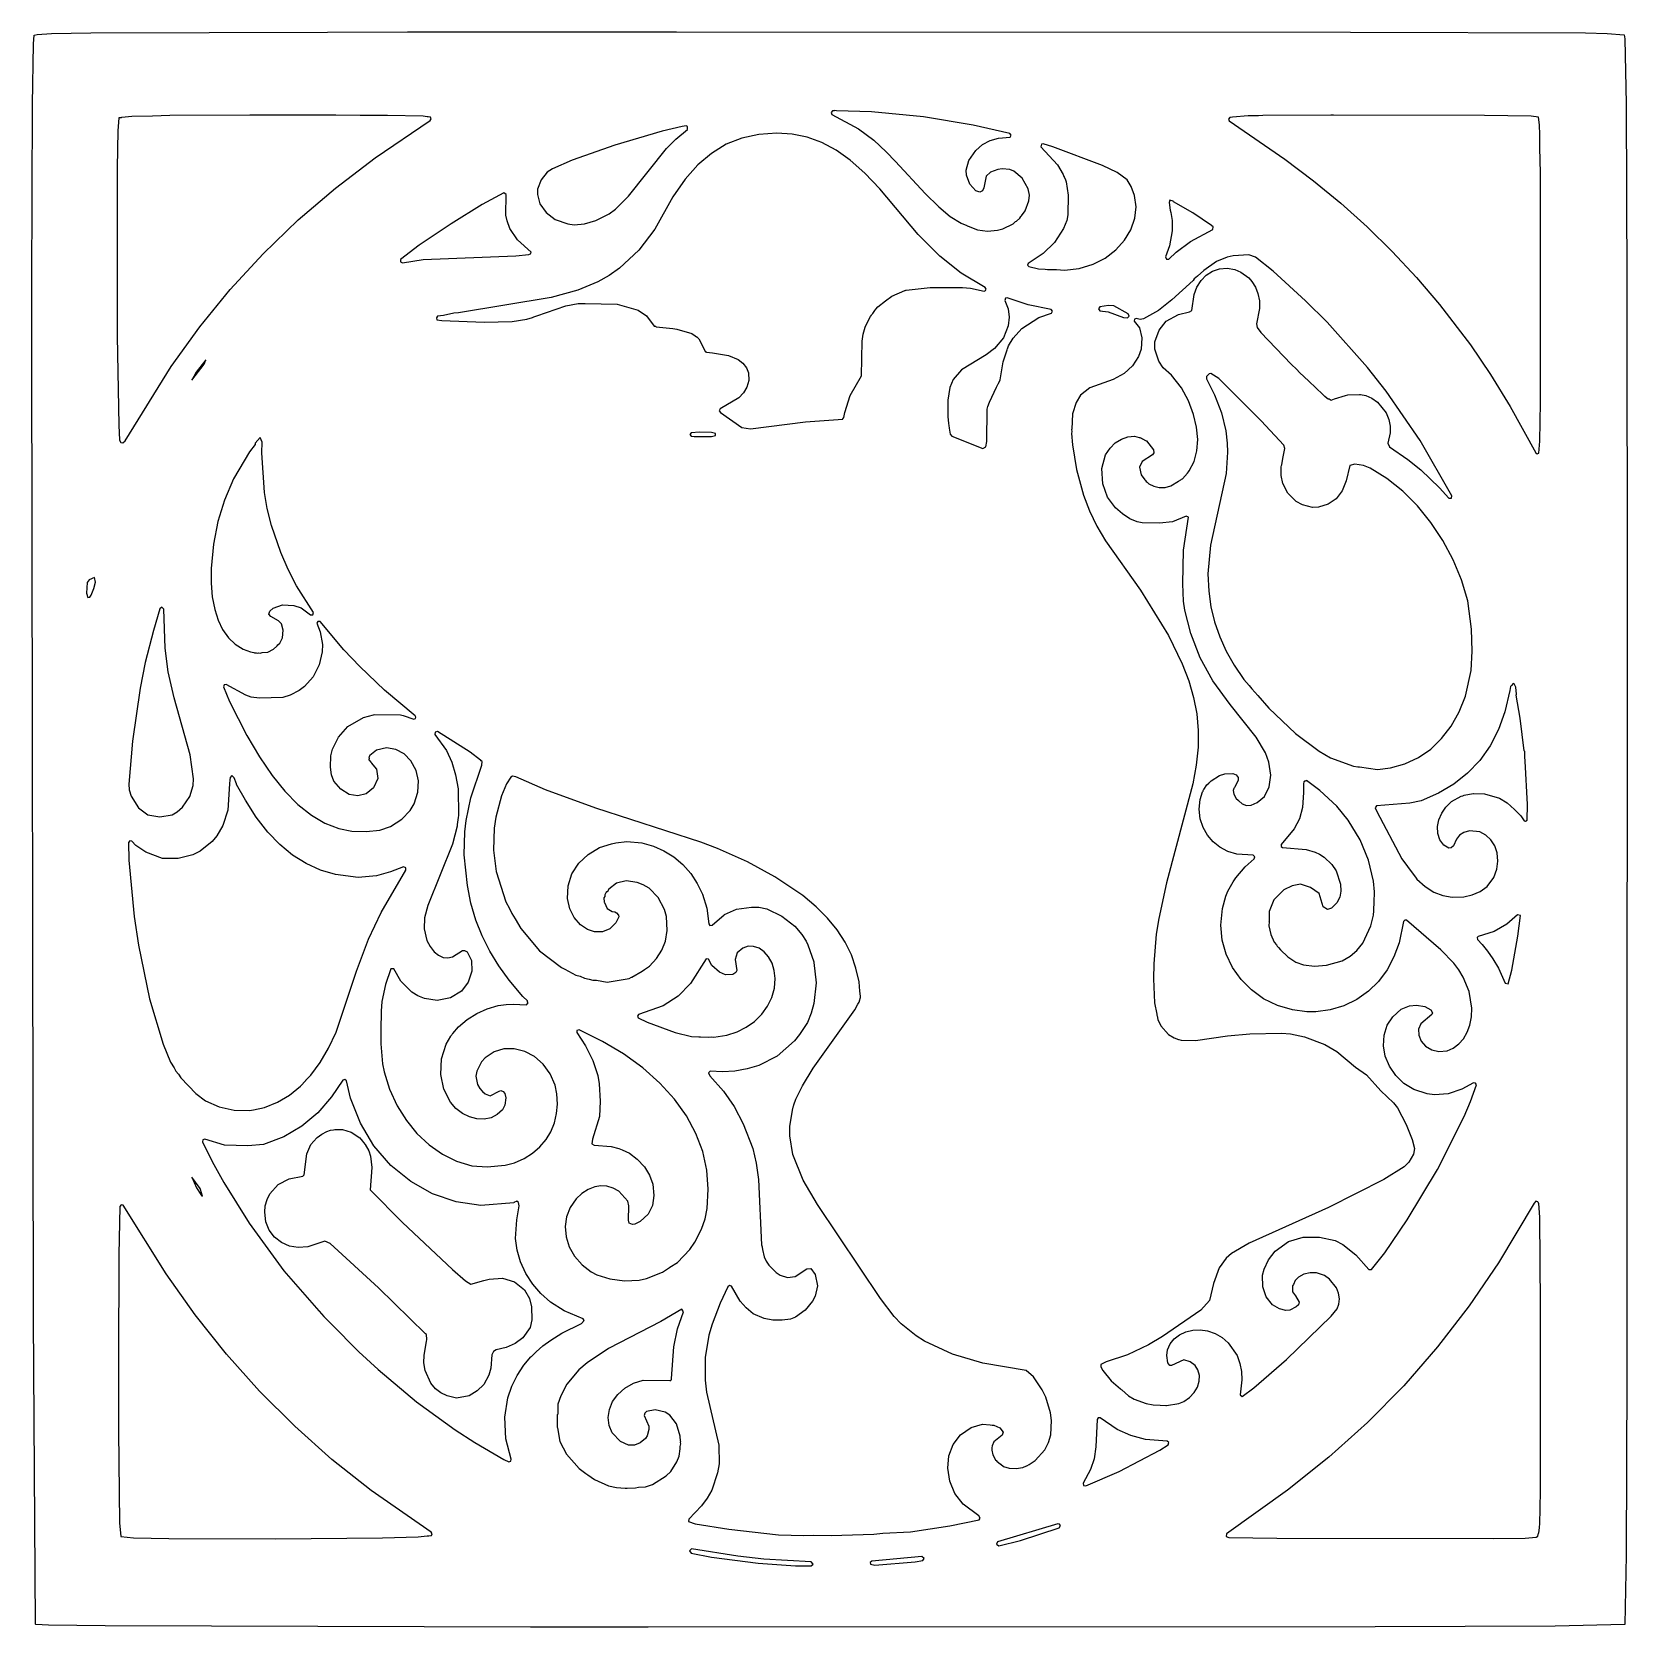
# Model space of a CAD drawing. Header units: millimetres. Extents: x 0 to 300, y 0 to 300.
import ezdxf

# ---------------------------------------------------------------- set-up
doc = ezdxf.new("R2010")
doc.units = ezdxf.units.MM
doc.layers.add('CUT', color=7, linetype='CONTINUOUS')

msp = doc.modelspace()

# ---------------------------------------------------------------- linework, layer by layer
at = {"layer": 'CUT'}
for points in [[(0.4634, 299.7461), (0.9963, 299.877), (3.7369, 300.0428), (11.1444, 300.2062), (55.6589, 300.3265), (70.771, 300.3584), (121.3786, 300.3502), (248.2546, 300.3284), (292.5438, 300.1757), (296.6272, 300.0426), (299.7852, 299.8284), (299.9427, 299.0473), (300.1757, 286.8011), (300.2978, 252.8685), (300.3523, 191.8121), (300.3347, 88.7697), (300.2978, 47.4918), (300.1757, 13.5579), (299.9266, 0.4657), (286.8011, 0.1833), (252.8991, 0.0611), (116.0654, 0.008), (112.2954, 0.0073), (105.9844, 0.0063), (105.1583, 0.0061), (93.9026, 0.0042), (13.8322, 0.2138), (3.1289, 0.34), (0.7356, 0.4965), (0.6822, 0.568), (0.3054, 58.1806), (0.0271, 241.2154), (0.0305, 252.7757), (0.1222, 286.6786), (0.3354, 298.1279)], [(175.0035, 264.3162), (176.0231, 263.9081), (176.1097, 263.8554), (176.3258, 263.7869), (178.0781, 263.0855), (179.9512, 262.8521), (181.8264, 263.0282), (182.8542, 263.2806), (184.7856, 264.2207), (185.2135, 264.6313), (185.3761, 264.7171), (186.0258, 265.3153), (186.2288, 265.6056), (186.3445, 265.7167), (186.9998, 266.6538), (187.7281, 268.5747), (187.8385, 269.5878), (187.6178, 270.79), (186.4701, 272.7885), (184.875, 274.1606), (184.1387, 274.4478), (182.7112, 274.5571), (181.8629, 274.4601), (180.5276, 273.9728), (179.6772, 273.1685), (179.2704, 270.9684), (178.9681, 270.4549), (178.5129, 270.1601), (177.7192, 270.4511), (176.6284, 271.6619), (175.9647, 273.394), (175.9363, 274.3545), (176.4301, 276.1751), (177.7464, 278.0429), (178.9827, 279.1529), (180.413, 279.9148), (181.9803, 280.376), (184.1855, 280.5501), (184.3935, 280.923), (184.1699, 281.2487), (177.2555, 282.809), (167.8926, 284.364), (158.1136, 285.3084), (151.5084, 285.4995), (151.1418, 285.5509), (151.0948, 285.5115), (150.7765, 285.5207), (150.4886, 285.1932), (150.6516, 284.8241), (155.6225, 282.1309), (158.5076, 279.9612), (160.8576, 277.7752), (162.6353, 275.9543), (168.1937, 269.9092), (170.7477, 267.4153), (172.9258, 265.629)], [(75.0324, 283.6834), (75.1931, 283.9725), (75.0739, 284.2811), (74.6522, 284.3423), (74.6401, 284.3574), (74.4418, 284.3728), (73.6748, 284.4842), (66.9467, 284.606), (61.8119, 284.6289), (57.2629, 284.6976), (50.6986, 284.6784), (46.3918, 284.6976), (41.0347, 284.6501), (25.9642, 284.606), (22.759, 284.4882), (18.8636, 284.4536), (17.5991, 284.2984), (16.8664, 284.2714), (16.8042, 284.2008), (16.4016, 284.1514), (16.1808, 281.7002), (16.0583, 274.7926), (16.0889, 243.0661), (16.3635, 226.3416), (16.5436, 223.4807), (16.7671, 223.0501), (17.1715, 222.98), (17.5907, 223.3928), (26.2664, 237.3668), (31.6184, 244.7996), (37.3677, 251.8651), (43.5461, 258.5646), (50.1396, 264.9432), (57.1559, 270.9223), (64.6356, 276.624)], [(123.1893, 282.6603), (122.4652, 282.5347), (118.7059, 281.6486), (109.7716, 279.026), (101.7167, 276.2187), (98.0328, 274.5887), (97.0532, 273.9372), (95.9126, 272.4802), (95.2368, 270.7466), (95.2036, 269.7648), (95.6686, 267.9845), (96.8303, 266.3522), (98.5404, 265.0443), (100.9002, 264.1984), (102.1111, 264.0458), (104.0323, 264.2494), (106.2075, 264.8646), (108.6902, 266.1061), (109.9281, 267.003), (112.3663, 269.4444), (119.5074, 278.3863), (121.2708, 280.1802), (123.4739, 282.0106), (123.4655, 282.5391)], [(270.8786, 241.4091), (274.6403, 235.8428), (278.3666, 229.8257), (283.1475, 221.1151), (283.4267, 220.9259), (283.749, 221.0251), (283.9339, 223.2708), (284.0256, 230.5997), (284.0415, 246.1077), (284.0562, 248.4706), (284.0496, 253.9719), (284.0562, 260.4408), (284.0382, 263.407), (284.0256, 273.8522), (283.9463, 278.555), (283.9341, 280.5629), (283.9058, 280.9561), (283.8735, 282.8714), (283.6701, 284.281), (282.2905, 284.4844), (273.5162, 284.6365), (245.0799, 284.6671), (245.0164, 284.6666), (244.5606, 284.6671), (231.7916, 284.6059), (230.9451, 284.5597), (229.0276, 284.5451), (226.0525, 284.2926), (225.5383, 284.2645), (225.3042, 283.93), (225.4641, 283.5913), (235.9225, 276.3683), (241.2913, 272.3417), (246.4314, 268.0895), (251.3987, 263.6433), (256.1388, 258.9945), (260.684, 254.1442), (265.0386, 249.0538)], [(100.5521, 248.7939), (102.8503, 249.2056), (102.8765, 249.2061), (102.9185, 249.2069), (103.2237, 249.2129), (104.1991, 249.2321), (110.2104, 249.0758), (114.1872, 247.9711), (115.7658, 246.8925), (117.1906, 244.9833), (117.4479, 244.9481), (117.5866, 244.8516), (120.7104, 244.5005), (121.4403, 244.4004), (124.2485, 243.557), (124.9188, 243.1504), (125.1284, 242.9672), (125.1479, 242.9501), (125.1852, 242.9175), (125.5857, 242.5676), (126.8598, 240.14), (126.9922, 240.1177), (127.0344, 240.0437), (128.189, 239.9163), (131.1981, 239.4097), (132.9785, 238.7035), (133.876, 237.9765), (134.5791, 237.1038), (134.9643, 236.1785), (134.9956, 234.7125), (134.6012, 233.4587), (134.0088, 232.3724), (133.1145, 231.4452), (129.6081, 229.4044), (129.4301, 229.0096), (129.679, 228.6774), (133.6955, 225.9008), (135.3407, 225.6498), (145.6901, 226.9298), (152.6689, 227.4604), (152.6845, 227.5083), (152.6845, 227.5083), (152.9196, 227.7492), (153.0728, 228.7073), (154.103, 231.8883), (156.2171, 235.5827), (156.3544, 242.1399), (156.513, 243.4234), (156.9154, 244.7642), (157.0355, 245.0779), (157.9355, 246.788), (158.1068, 247.0318), (158.1763, 247.1308), (158.3291, 247.3481), (158.7245, 247.9109), (158.9292, 248.1664), (159.3163, 248.566), (160.7079, 249.7385), (161.9393, 250.6258), (164.3717, 251.6709), (164.3942, 251.6755), (164.4653, 251.69), (164.5668, 251.7108), (164.6184, 251.7214), (169.1565, 252.2516), (175.2171, 252.2515), (176.7129, 252.1242), (179.2809, 251.5326), (179.5564, 251.639), (179.678, 251.9458), (179.4894, 252.257), (175.0016, 254.9335), (170.9827, 258.1262), (166.9109, 262.2294), (159.6363, 270.8173), (156.8559, 273.7488), (154.0933, 276.2032), (151.4306, 278.088), (148.7215, 279.5639), (146.0004, 280.5569), (143.1912, 281.127), (140.2584, 281.305), (136.8902, 281.0665), (133.6869, 280.3677), (130.7267, 279.1895), (127.9531, 277.4792), (125.3845, 275.2983), (122.995, 272.6021), (120.7212, 269.3246), (117.329, 263.247), (114.3053, 259.2459), (110.6786, 255.8674), (108.7084, 254.4731), (106.583, 253.2694), (102.8341, 251.7187), (97.8025, 250.3391), (80.3551, 247.4561), (79.4888, 247.3775), (77.5195, 246.9876), (76.4097, 246.8042), (76.1767, 246.5196), (76.284, 246.1678), (77.2044, 245.9902), (85.1898, 245.7163), (90.4286, 245.8387), (93.236, 246.2631), (94.2432, 246.6115), (94.5427, 246.6893), (95.0794, 246.9008)], [(202.1127, 257.7812), (204.1283, 259.3157), (205.7509, 261.1187), (206.9316, 263.0635), (207.7058, 265.268), (207.935, 267.418), (207.5834, 269.5663), (206.9921, 271.2675), (206.2193, 272.491), (204.3673, 273.9032), (201.5851, 275.2189), (192.2092, 278.7499), (190.3951, 279.3133), (190.0739, 279.2374), (190.0056, 278.695), (193.127, 275.3358), (194.1863, 273.5122), (194.3334, 273.1578), (194.3548, 273.1062), (194.3725, 273.0635), (194.5946, 272.5287), (194.7367, 272.1102), (195.103, 269.6074), (195.0433, 265.8887), (194.8479, 264.828), (194.2634, 263.3517), (192.5736, 260.7249), (190.4253, 258.6073), (187.5755, 256.7746), (187.484, 256.4594), (187.6986, 256.1679), (189.5672, 255.7615), (190.8188, 255.6995), (191.2331, 255.6412), (192.9337, 255.5947), (194.418, 255.5212), (197.1998, 255.7867), (199.8541, 256.6205)], [(89.4785, 264.7588), (89.2828, 265.8697), (89.2995, 269.7306), (88.8864, 270.0393), (84.7758, 267.87), (78.9473, 264.2389), (72.9396, 260.1832), (69.4517, 257.4876), (69.4046, 257.0906), (69.7697, 256.8597), (73.6618, 257.4756), (91.1323, 258.2089), (93.5761, 258.4274), (93.9268, 258.5644), (94.0512, 258.8803), (91.4459, 261.212), (90.025, 263.3622)], [(218.6056, 266.3131), (214.9812, 268.3653), (214.871, 268.5057), (214.2601, 268.6584), (214.1379, 268.2613), (214.3517, 266.7647), (214.4719, 266.3441), (214.7109, 264.8504), (214.6822, 262.8887), (214.1918, 260.0978), (213.4649, 257.9784), (213.6407, 257.589), (214.0678, 257.5944), (215.4785, 258.9002), (218.1696, 260.8879), (222.3284, 263.1689), (222.4243, 263.6797), (222.1661, 263.8578), (222.1679, 263.8669), (222.0928, 263.9084)], [(199.231, 233.3264), (197.4587, 231.9527), (196.6046, 230.5817), (195.965, 228.4261), (195.8194, 225.5574), (195.7575, 225.4919), (195.7985, 225.1472), (195.7787, 224.756), (195.931, 222.6376), (196.6923, 217.9566), (198.0229, 213.118), (199.1552, 210.1792), (200.544, 207.3113), (202.1834, 204.5169), (208.7555, 195.2229), (213.9898, 186.6815), (216.556, 181.3658), (217.8125, 178.15), (218.735, 175.0188), (219.321, 171.9447), (219.5997, 168.8393), (219.571, 165.6719), (219.2306, 162.293), (218.6213, 158.7898), (213.6386, 140.1384), (212.1778, 133.4131), (211.7185, 130.4426), (211.2329, 124.8887), (211.1717, 122.0705), (211.3565, 117.5628), (211.8052, 115.4266), (211.8324, 115.2198), (211.8693, 115.1216), (212.0156, 114.4246), (212.5704, 113.2365), (214.0211, 111.5855), (215.0873, 110.9374), (215.9204, 110.6693), (215.9608, 110.6494), (215.9867, 110.6479), (216.3725, 110.5237), (219.0866, 110.4395), (225.113, 111.3231), (229.3001, 111.7204), (235.3025, 111.8129), (236.9951, 111.6867), (239.5936, 111.167), (243.4424, 109.6774), (245.7307, 108.3754), (249.1938, 105.4587), (251.3049, 103.9939), (254.0108, 100.9823), (256.3585, 98.7249), (257.1171, 97.7701), (258.735, 94.6255), (259.881, 91.8362), (260.3462, 90.1082), (260.1426, 89.0615), (259.2404, 87.5323), (258.3546, 86.6538), (254.5308, 84.268), (244.1631, 79.0379), (229.1781, 72.2628), (225.8909, 70.3357), (224.8646, 69.4611), (223.5677, 67.6532), (222.4965, 64.7262), (221.751, 61.486), (220.0711, 59.6662), (212.8557, 54.7128), (210.2333, 53.139), (206.313, 51.2706), (202.2825, 49.9261), (201.2803, 49.4175), (201.2456, 49.0262), (201.6244, 48.3344), (203.2233, 46.3956), (204.9998, 44.8662), (205.1274, 44.7372), (205.2169, 44.6792), (206.5132, 43.5632), (207.5417, 42.9328), (209.8008, 42.1122), (211.101, 41.8642), (212.4386, 41.8012), (213.4941, 41.7168), (213.6069, 41.7462), (213.6193, 41.7456), (215.9385, 42.1049), (216.8775, 42.4872), (217.9622, 43.2267), (218.8539, 44.1976), (219.4461, 45.1809), (219.7871, 46.3172), (219.8199, 47.3883), (219.5498, 48.4317), (219.0155, 49.2684), (218.1175, 49.9687), (216.9078, 50.3347), (214.5565, 49.2364), (214.2493, 49.2844), (213.8849, 49.7898), (213.6848, 51.1617), (213.8256, 52.1934), (214.3162, 53.3423), (215.0909, 54.2996), (216.0768, 55.0627), (217.2776, 55.6009), (218.5987, 55.9154), (219.9832, 55.9782), (221.3695, 55.7641), (222.8081, 55.2569), (224.0996, 54.5204), (225.2535, 53.5325), (226.9294, 51.1176), (227.4734, 49.6566), (227.7853, 48.1276), (227.8478, 46.5297), (227.4879, 43.7443), (227.9079, 43.3984), (230.1082, 45.0332), (236.2296, 50.3629), (244.6618, 58.5196), (245.7615, 59.917), (246.078, 60.8076), (246.1781, 61.8414), (246.0182, 62.9046), (245.6335, 63.8603), (244.3271, 65.5354), (243.3794, 66.1998), (241.8739, 66.7328), (240.6789, 66.7339), (239.5145, 66.4382), (238.5149, 65.9221), (237.8357, 65.2425), (237.521, 64.4831), (237.3511, 64.2601), (237.3817, 63.13), (237.9027, 62.3918), (238.5996, 61.1953), (238.5117, 60.7069), (238.0359, 60.2809), (236.8301, 59.6915), (236.08, 59.592), (234.8912, 59.9414), (233.5852, 60.7065), (232.371, 62.2063), (231.7651, 64.1019), (231.7416, 66.2681), (231.9965, 67.3983), (232.8138, 69.1492), (234.0757, 70.779), (236.575, 72.5817), (239.3806, 73.4141), (242.4554, 73.4501), (245.3753, 72.8021), (246.8273, 72.0201), (249.2631, 70.0855), (251.7526, 67.3339), (252.2504, 67.3187), (254.7159, 70.4655), (258.9531, 76.7149), (264.6835, 86.133), (269.6559, 96.1377), (270.8801, 98.954), (271.9789, 102.1177), (271.8272, 102.4204), (271.4586, 102.4792), (269.2438, 101.2627), (266.654, 100.4275), (264.0957, 100.2447), (262.726, 100.4079), (260.197, 101.2435), (258.3288, 102.3657), (256.7994, 103.8631), (255.6013, 105.6376), (254.8347, 107.513), (254.4949, 109.4486), (254.5866, 111.4639), (255.1719, 113.346), (256.2328, 114.9295), (257.8152, 116.3431), (259.3702, 116.9954), (260.6776, 117.096), (262.242, 116.8441), (263.418, 116.2219), (263.7038, 115.6646), (263.5696, 115.3515), (261.5128, 113.5925), (261.0896, 112.5693), (261.1156, 111.4649), (261.5864, 110.3254), (262.4297, 109.3753), (263.5655, 108.711), (264.9184, 108.3698), (266.4928, 108.5335), (267.6065, 109.0095), (268.6979, 109.8066), (269.555, 110.7807), (270.2685, 111.999), (270.7757, 113.3705), (271.0747, 114.8953), (271.1329, 116.5407), (270.5992, 119.6503), (269.4905, 122.3871), (268.6574, 123.7467), (267.719, 125.0149), (265.2851, 127.5079), (258.7904, 133.0797), (258.4915, 133.0955), (258.2548, 132.8593), (257.4672, 128.8633), (256.4676, 126.1843), (255.1825, 123.7691), (253.5446, 121.5749), (251.6577, 119.7191), (249.4614, 118.1724), (247.0484, 116.9969), (244.4763, 116.2303), (241.7492, 115.8237), (240.0392, 115.8237), (237.3528, 116.2204), (234.5261, 117.058), (231.9291, 118.3256), (229.64, 119.9651), (227.6914, 121.9445), (226.0835, 124.2018), (224.8766, 126.6781), (224.1333, 129.3417), (223.8858, 132.1791), (224.1672, 135.3292), (224.836, 137.6331), (225.213, 138.5776), (226.1748, 140.3406), (226.6668, 141.075), (228.4584, 143.1716), (230.142, 144.6818), (230.2457, 145.0357), (229.9345, 145.339), (226.8969, 145.5448), (225.2078, 146.045), (223.7066, 146.8268), (222.3913, 147.8608), (221.3263, 149.1442), (220.5269, 150.5562), (219.9886, 152.2134), (219.7928, 154.0177), (219.9453, 155.8466), (220.4214, 157.2441), (220.5117, 157.4254), (220.5687, 157.5398), (220.6313, 157.6657), (220.6441, 157.6912), (221.2286, 158.5677), (221.5274, 158.8602), (221.5595, 158.8916), (221.7228, 159.0514), (222.0413, 159.3631), (223.6388, 160.3383), (224.592, 160.6511), (226.1422, 160.7439), (226.78, 160.4922), (227.1432, 159.9825), (227.0986, 159.3846), (226.446, 158.095), (226.3762, 158.0499), (226.3385, 157.8826), (226.1702, 157.5501), (226.2861, 156.8302), (226.7493, 156.0364), (227.0991, 155.7197), (227.1543, 155.6412), (227.2463, 155.5864), (227.9052, 154.9898), (228.6902, 154.7037), (229.5957, 154.7822), (230.713, 155.2522), (232.1114, 156.4182), (232.9709, 158.2069), (233.2598, 160.4031), (232.897, 162.8491), (232.2643, 164.617), (230.528, 167.5795), (225.6056, 173.6962), (222.3852, 178.1761), (220.0018, 182.4844), (218.2486, 187.0922), (217.1058, 191.4805), (216.8601, 193.1483), (216.738, 196.4153), (216.8603, 202.7549), (217.7798, 208.9759), (217.3544, 209.1631), (214.7973, 208.1091), (212.3481, 207.85), (209.0803, 207.9161), (208.0992, 208.1106), (206.7267, 208.7062), (205.3235, 209.5906), (204.0416, 210.7428), (202.5254, 212.7636), (201.6204, 215.2718), (201.4659, 218.1662), (202.1334, 220.7131), (203.0114, 221.9992), (203.9959, 222.9856), (205.1923, 223.705), (206.3652, 224.1079), (207.6367, 224.213), (208.5132, 224.0205), (208.5966, 223.9862), (208.7515, 223.9225), (208.9306, 223.8489), (209.1356, 223.7646), (209.7132, 223.4341), (209.7138, 223.4337), (209.7171, 223.4317), (209.7981, 223.3814), (209.8726, 223.3352), (211.1903, 221.6576), (211.2317, 221.0814), (211.0249, 220.7475), (209.0275, 219.449), (208.5485, 218.4265), (208.8906, 216.9854), (209.5361, 216.0179), (209.6599, 215.9042), (209.8086, 215.6895), (209.9884, 215.6023), (210.3361, 215.2829), (211.2475, 214.8284), (212.2682, 214.5947), (213.3633, 214.598), (214.4598, 214.8872), (215.9072, 215.7706), (216.362, 215.9884), (216.4894, 216.1259), (216.6456, 216.2212), (217.5758, 217.2979), (217.7598, 217.4964), (217.7737, 217.527), (217.9305, 217.7085), (218.8261, 219.4682), (219.3693, 221.4811), (219.5155, 223.6346), (219.3083, 225.9272), (218.7386, 228.3432), (217.7541, 230.8692), (216.45, 233.3203), (214.5643, 235.7391), (213.0087, 237.0836), (212.1853, 238.3747), (211.4308, 240.5931), (211.4272, 242.0014), (212.2478, 244.2102), (213.5623, 245.8999), (215.8856, 247.1339), (217.9812, 247.6207), (218.405, 247.9112), (218.8531, 250.937), (219.3555, 252.317), (220.1368, 253.5736), (221.1245, 254.5585), (222.2957, 255.2865), (223.6249, 255.7295), (225.0599, 255.8556), (226.505, 255.6037), (227.6553, 255.1316), (229.1081, 254.022), (229.7146, 253.3683), (230.3913, 252.2891), (230.8548, 251.0879), (231.1151, 249.71), (231.1153, 248.2986), (230.5723, 245.3998), (230.6916, 244.6951), (231.4136, 243.737), (237.1327, 237.8055), (238.1936, 236.7773), (238.6899, 236.2482), (240.4563, 234.5844), (243.0384, 232.0819), (243.4134, 231.7989), (243.4471, 231.7671), (243.495, 231.7373), (244.0984, 231.2818), (244.2434, 231.2711), (244.6434, 231.0219), (245.2438, 231.2744), (247.3272, 231.9073), (247.7657, 231.9998), (249.9908, 232.0938), (250.1668, 232.0744), (251.1568, 231.89), (252.2957, 231.4261), (253.3728, 230.666), (254.9619, 228.6166), (255.4808, 227.3628), (255.7331, 226.1011), (255.7346, 224.8395), (255.3097, 222.9355), (255.5895, 222.2288), (259.0638, 219.8705), (261.4895, 217.8757), (265.0163, 214.5339), (266.7918, 212.5555), (267.2912, 212.5751), (267.3799, 213.0361), (261.4202, 223.4101), (254.9953, 232.6972), (251.4779, 237.1629), (243.8948, 245.6901), (239.8065, 249.7484), (233.6989, 255.3372), (230.4077, 257.9649), (229.1158, 258.3674), (226.189, 258.1893), (225.0388, 257.9693), (223.0279, 257.1233), (220.6804, 255.4189), (219.4928, 254.3387), (218.8725, 253.8523), (218.6587, 253.5799), (214.616, 249.9027), (212.1142, 247.8957), (209.3368, 246.3224), (208.6505, 246.1835), (207.9497, 246.403), (207.6043, 246.2684), (207.5274, 245.9059), (208.5512, 244.656), (209.0028, 242.7613), (208.8485, 240.5923), (208.3895, 239.2535), (207.2254, 237.4718), (205.6556, 236.0668), (203.6063, 234.9221)], [(182.9035, 238.2642), (183.62, 240.4766), (183.716, 240.751), (183.7365, 240.8097), (183.7677, 240.8989), (183.8804, 241.2213), (184.7503, 242.7137), (186.4042, 244.5166), (189.5963, 246.6037), (191.9874, 247.4274), (192.1707, 247.7813), (191.9475, 248.1114), (187.6168, 248.9652), (183.664, 250.2672), (183.33, 250.217), (183.1687, 249.8091), (183.825, 248.2277), (183.986, 246.67), (183.8249, 245.0452), (182.9394, 242.786), (181.2704, 240.721), (179.7014, 239.5536), (175.0385, 236.7419), (173.4442, 234.9049), (172.8243, 233.414), (172.4718, 231.0329), (172.4426, 227.9142), (172.6199, 226.6566), (172.6267, 226.2317), (172.7482, 225.7474), (172.9063, 224.626), (173.2478, 224.2266), (179.0306, 221.9163), (179.6177, 222.2276), (179.8093, 223.2134), (179.9029, 229.3066), (179.9973, 229.8153), (180.2928, 230.6331), (181.6449, 233.4606), (181.9702, 234.0923), (181.9902, 234.1826), (182.2949, 234.8198)], [(201.0891, 248.5783), (200.8372, 248.2257), (201.1022, 247.844), (202.6372, 247.6576), (205.5695, 246.611), (206.2962, 246.538), (206.6006, 246.8046), (206.445, 247.2466), (203.7475, 248.766), (202.7358, 248.8372)], [(32.8001, 238.6339), (30.9369, 236.3126), (30.1428, 234.816), (32.4336, 237.7787)], [(221.5868, 195.0631), (222.0085, 192.1107), (222.6734, 189.2632), (223.6556, 186.4673), (224.8721, 183.765), (226.3906, 181.0956), (228.226, 178.4478), (229.1922, 177.3235), (229.6865, 176.6508), (230.8491, 175.3954), (232.8974, 173.012), (237.8935, 168.2614), (242.3956, 164.907), (244.5412, 163.6962), (248.8477, 162.1079), (249.6809, 161.9916), (249.7816, 161.9599), (249.9746, 161.9505), (253.3666, 161.4768), (255.83, 161.805), (258.5354, 162.5253), (261.0999, 163.7111), (263.4156, 165.3303), (265.4336, 167.2937), (267.2289, 169.6296), (268.7214, 172.3439), (269.9156, 175.2993), (271.013, 180.0898), (271.1971, 183.7882), (271.0758, 187.8822), (270.3822, 193.2074), (269.1857, 197.1951), (267.6207, 200.9571), (265.6763, 204.5765), (263.4064, 208.0114), (260.8789, 211.1105), (258.1172, 213.8751), (255.1072, 216.3004), (251.9961, 218.2149), (250.7353, 218.7382), (249.0881, 218.9957), (248.1748, 218.7095), (247.4448, 215.807), (246.7071, 213.9624), (245.5491, 212.4496), (244.0627, 211.4261), (242.2606, 210.8497), (241.1518, 210.783), (239.2542, 211.2877), (238.0745, 211.9682), (236.4939, 213.5068), (235.5254, 215.3535), (235.2519, 216.8115), (235.2169, 218.4639), (235.2733, 218.7311), (235.3352, 218.8416), (235.5453, 220.0181), (235.946, 221.914), (235.7281, 222.547), (231.4866, 227.1581), (223.4801, 235.0742), (221.9782, 236.0427), (221.6901, 235.9827), (221.173, 235.4506), (221.1887, 235.0156), (222.7012, 231.9939), (223.9612, 228.6426), (224.7893, 225.2688), (225.074, 222.9026), (225.0999, 221.2452), (224.851, 217.2429), (221.9217, 203.6969), (221.4039, 198.2985)], [(43.3682, 223.0872), (43.0017, 223.973), (42.0854, 222.904), (42.0345, 222.6496), (41.004, 221.3153), (38.0014, 216.2207), (36.2695, 212.2127), (35.0231, 208.1731), (34.1982, 203.8961), (33.8041, 199.3363), (33.774, 196.5401), (33.9841, 193.9987), (34.4466, 191.6269), (35.0954, 189.6216), (35.9304, 187.8543), (37.0497, 186.2715), (38.3068, 185.0755), (39.7716, 184.1479), (41.1842, 183.6093), (41.8224, 183.5155), (41.9403, 183.4665), (42.2809, 183.4481), (42.5646, 183.4065), (42.7479, 183.4229), (43.0147, 183.4085), (43.401, 183.4816), (44.4225, 183.5733), (45.5103, 184.1064), (46.1107, 184.704), (46.2281, 184.7677), (46.3423, 184.9346), (46.6915, 185.2822), (47.1768, 186.2493), (47.3136, 187.7156), (47.0093, 188.9051), (46.4837, 189.4608), (44.9995, 190.2795), (44.6621, 190.7194), (44.8455, 191.2888), (45.454, 191.8419), (47.1913, 192.5074), (49.3206, 192.3855), (50.6968, 191.8914), (52.456, 190.5713), (52.9162, 190.6089), (53.0179, 191.0594), (49.8502, 196.0338), (48.2551, 199.13), (46.8952, 202.3427), (45.1533, 207.4468), (44.3224, 210.6172), (43.802, 213.6481), (43.2911, 221.1134)], [(128.7073, 224.3395), (128.7073, 224.7671), (128.0047, 224.9504), (125.6834, 225.0115), (124.1562, 224.8587), (123.9119, 224.5533), (124.1562, 224.2479), (124.706, 224.1562), (128.0047, 224.1562)], [(10.9614, 193.9485), (11.2057, 194.2845), (11.6944, 195.5674), (11.9693, 196.7586), (11.7861, 197.6138), (10.7781, 197.2167), (10.4116, 196.6669), (10.32, 194.6511), (10.5643, 193.8875)], [(25.1069, 184.352), (24.8721, 191.6797), (24.4996, 192.0162), (24.1141, 191.7447), (22.8917, 187.6586), (21.3686, 181.5966), (20.3934, 176.7822), (18.959, 166.8357), (18.2575, 158.6886), (18.3194, 157.6507), (18.7241, 156.4451), (20.1116, 154.2462), (21.8539, 152.9279), (24.1078, 152.5591), (26.4641, 152.9307), (27.3988, 153.4787), (28.3855, 154.3718), (29.7739, 156.4247), (30.3562, 158.4913), (30.4506, 159.7058), (29.8134, 164.2528), (26.7951, 174.9529), (25.6927, 179.881)], [(55.1899, 151.3777), (57.8124, 150.343), (60.2359, 149.8712), (62.9855, 149.7803), (65.5225, 150.086), (67.5082, 150.7574), (69.673, 152.1342), (71.2154, 153.7674), (71.9759, 155.0287), (72.6945, 157.2302), (72.7823, 159.3364), (72.3501, 161.2659), (71.3806, 163.1069), (70.1289, 164.4055), (68.557, 165.2738), (66.8022, 165.5369), (64.9282, 165.1398), (63.6309, 164.1154), (63.6235, 164.0851), (63.5576, 164.0768), (63.466, 163.6798), (63.5049, 163.5971), (63.4384, 163.3235), (63.894, 162.7703), (63.9547, 162.6413), (64.5476, 161.9764), (64.9076, 161.5393), (65.1729, 159.7996), (64.3593, 158.0166), (62.9826, 156.927), (61.3973, 156.5063), (59.7553, 156.765), (58.1763, 157.7683), (56.8868, 159.296), (56.4485, 160.4937), (56.2309, 161.9355), (56.2919, 164.0528), (56.6006, 165.3066), (57.7198, 167.5939), (59.5149, 169.5534), (62.4812, 171.2874), (64.3347, 171.7977), (64.3347, 171.7977), (64.3347, 171.7977), (64.3365, 171.7981), (64.5829, 171.8557), (69.4058, 171.7731), (69.9362, 171.6439), (71.9225, 170.9278), (72.2273, 171.0572), (72.3265, 171.3364), (72.2007, 171.6047), (66.3839, 176.4095), (61.7629, 180.8464), (58.7547, 184.0083), (54.2801, 189.3184), (53.8859, 189.3511), (53.6659, 189.0224), (54.2954, 187.4225), (54.7242, 185.0039), (54.6608, 183.64), (54.1114, 181.1673), (52.9615, 178.9012), (51.3718, 177.1286), (50.3422, 176.3751), (48.6798, 175.493), (47.2492, 175.0246), (42.8779, 174.8953), (41.2925, 175.1086), (40.3066, 175.4542), (36.6241, 177.4518), (36.233, 177.3888), (36.0988, 177.0161), (37.2356, 174.3069), (40.4927, 167.8837), (42.8805, 163.8433), (45.2375, 160.3682), (47.6669, 157.3899), (50.1216, 154.9024), (52.6451, 152.8733)], [(265.6315, 137.7694), (267.4325, 137.4399), (269.6244, 137.4973), (271.1556, 137.8552), (272.6601, 138.5018), (273.9924, 139.4729), (275.2465, 141.1661), (275.8121, 142.7169), (276.0157, 144.2123), (275.8607, 145.7778), (275.4279, 147.0962), (274.7113, 148.2544), (273.7704, 149.1381), (272.6123, 149.7506), (270.6766, 149.9383), (269.6318, 149.6196), (268.7854, 149.0854), (268.2053, 148.3373), (267.6811, 147.1028), (267.2044, 146.7284), (266.808, 146.6768), (265.8381, 147.2367), (265.1166, 148.243), (264.7245, 149.417), (264.6671, 150.72), (264.915, 151.9818), (265.4505, 153.2423), (266.2365, 154.4057), (267.1246, 155.2955), (267.3199, 155.4456), (269.1353, 156.4414), (269.3914, 156.5339), (269.3992, 156.5367), (269.4101, 156.5407), (269.6531, 156.6284), (271.3809, 156.9511), (271.3824, 156.9512), (271.3924, 156.9519), (271.4096, 156.953), (271.4519, 156.9558), (273.5046, 156.9199), (276.3313, 156.0904), (277.7515, 155.1823), (279.1523, 153.9711), (280.3206, 152.7733), (280.9605, 151.8213), (281.252, 151.7444), (281.5327, 151.9303), (281.5822, 154.8792), (281.1851, 163.0591), (281.0936, 163.8438), (281.1202, 164.8404), (280.9621, 164.9722), (280.2407, 171.1616), (279.4798, 175.4965), (279.5319, 175.6529), (279.3792, 176.9663), (279.1043, 177.5771), (278.8905, 177.6688), (278.5745, 177.2895), (278.5022, 177.2385), (278.4903, 177.1885), (278.4324, 177.119), (278.2899, 176.3455), (277.3431, 172.3636), (276.1292, 169.0255), (274.5634, 165.9486), (272.6203, 163.1903), (270.336, 160.7579), (267.7453, 158.6965), (264.8665, 156.9995), (261.5633, 155.5958), (259.4781, 155.1622), (253.1964, 154.6549), (252.9409, 154.2642), (253.2291, 153.5623), (257.9468, 144.68), (260.0973, 141.7814), (260.4875, 141.2367), (260.5383, 141.1869), (260.7898, 140.848), (262.3423, 139.4439), (263.9648, 138.4109)], [(80.0834, 150.8961), (80.0815, 150.8816), (80.0714, 150.8029), (79.2094, 147.4181), (74.5368, 135.9027), (73.971, 133.5236), (73.8829, 131.4723), (74.4032, 129.28), (74.9869, 128.1249), (75.7432, 127.1774), (76.5755, 126.4981), (77.4431, 126.101), (78.3539, 125.9937), (79.2397, 126.1777), (81.1153, 127.3789), (81.4928, 127.4098), (81.95, 127.1641), (82.7589, 125.5201), (82.855, 123.4867), (82.1923, 121.4639), (80.8943, 119.7552), (78.8473, 118.4948), (76.3295, 117.9611), (73.9094, 118.3364), (72.6834, 118.8399), (71.5755, 119.5767), (69.4953, 121.6213), (68.1782, 123.9312), (67.6207, 123.9245), (66.5991, 121.008), (65.937, 117.7891), (65.7535, 115.9656), (65.7176, 112.4145), (65.6988, 112.3977), (65.7082, 111.4915), (65.6913, 109.8211), (66.0582, 106.0636), (66.3349, 104.5747), (67.3819, 101.2842), (68.7965, 98.1491), (70.5257, 95.3645), (72.5217, 92.9216), (74.7878, 90.8017), (77.3185, 89.0299), (79.9756, 87.7151), (82.8602, 86.8588), (85.7471, 86.6448), (89.1013, 86.9756), (90.8568, 87.4188), (92.7118, 88.2543), (94.2565, 89.2453), (95.639, 90.442), (96.8169, 91.8354), (97.7311, 93.2829), (98.4284, 94.9623), (98.8129, 96.6951), (98.9602, 98.4922), (98.8361, 100.4214), (98.5219, 102.0383), (97.6006, 104.1878), (96.2657, 106.0204), (94.6219, 107.4257), (92.8471, 108.3883), (90.8214, 108.8882), (88.8911, 108.8808), (87.0298, 108.3131), (85.383, 107.195), (84.6682, 106.4267), (83.7676, 104.6731), (83.5955, 103.7484), (83.8968, 102.1983), (84.3461, 101.4076), (84.8219, 100.942), (84.8739, 100.8848), (84.8856, 100.8798), (85.3482, 100.4272), (86.3348, 100.0486), (87.981, 100.9389), (87.9814, 100.9391), (87.9824, 100.9395), (87.9912, 100.9426), (88.3254, 101.0636), (88.753, 100.8719), (89.0437, 100.5003), (89.2716, 99.6833), (89.0658, 98.2512), (88.6187, 97.3968), (87.6443, 96.4886), (86.4735, 95.9196), (85.1916, 95.6328), (83.8077, 95.6961), (82.4241, 96.055), (81.1029, 96.7017), (79.8552, 97.6368), (78.8302, 98.8229), (77.5851, 101.2662), (77.031, 104.0646), (77.162, 106.9907), (78.0096, 109.7591), (78.8785, 111.2769), (78.9498, 111.3707), (79.0753, 111.5359), (79.1622, 111.6502), (79.2772, 111.8014), (80.3428, 113.0143), (81.9618, 114.4114), (83.7944, 115.5564), (85.7518, 116.4424), (87.7995, 117.0239), (89.2982, 117.2253), (90.6371, 117.2743), (93.123, 117.1598), (93.475, 117.5445), (93.3237, 117.7245), (93.3211, 117.9359), (92.4811, 118.727), (89.8647, 121.8396), (87.9197, 124.4836), (86.2125, 127.2467), (84.7696, 130.1365), (83.6154, 133.1132), (82.6843, 136.34), (82.0153, 139.6548), (81.4294, 145.3896), (81.5516, 149.7275), (81.7967, 151.8778), (82.655, 156.1456), (84.7255, 162.3007), (84.7936, 163.0114), (84.6274, 163.138), (84.5109, 163.2702), (84.4654, 163.2614), (82.5147, 164.7475), (76.3772, 168.6111), (75.9483, 168.5177), (75.8779, 168.0845), (78.0745, 165.0482), (79.092, 162.8843), (79.7959, 160.4963), (80.2612, 157.8222), (80.3223, 152.8007), (80.2839, 152.4452), (80.1096, 151.0987)], [(27.1441, 104.6927), (27.6181, 104.1052), (28.067, 103.4393), (30.91, 100.4422), (32.6889, 99.0949), (35.2937, 97.9415), (38.1188, 97.3068), (41.0072, 97.2725), (41.7543, 97.4222), (41.7546, 97.4223), (41.7573, 97.4229), (43.8273, 97.8377), (46.2628, 98.8255), (48.4928, 100.1564), (50.6036, 101.8795), (51.5762, 102.9148), (51.6011, 102.9366), (51.6235, 102.9651), (52.5362, 103.9366), (54.2976, 106.2951), (55.8789, 108.9966), (57.2909, 112.0351), (61.1301, 123.4937), (63.3985, 129.5612), (65.7884, 134.5846), (70.42, 142.5367), (70.4535, 142.9509), (69.9925, 143.1519), (67.5554, 142.2194), (64.9335, 141.4807), (61.4239, 141.1437), (57.1948, 141.704), (54.3518, 142.5303), (51.6906, 143.7529), (49.0874, 145.3539), (46.6913, 147.3539), (44.4456, 149.6906), (42.2707, 152.486), (40.2182, 155.6737), (38.5636, 158.6789), (38.5729, 158.7622), (38.1147, 159.9229), (37.6871, 160.32), (37.3511, 159.9534), (37.2595, 159.5258), (37.2398, 158.7972), (36.9439, 153.7928), (35.9902, 150.9607), (34.8494, 149.0124), (33.961, 147.898), (31.6844, 146.0889), (30.3191, 145.4251), (27.533, 144.6907), (24.6369, 144.7505), (21.505, 145.9114), (19.6081, 147.1962), (18.8507, 147.9785), (18.4535, 148.0272), (18.2273, 147.7384), (18.2577, 144.4127), (19.2628, 133.7826), (20.0883, 128.431), (22.1635, 118.2721), (24.7156, 109.734), (26.1, 106.3576), (26.8203, 105.2889)], [(91.0038, 133.3777), (92.0462, 131.5169), (95.6226, 127.3346), (99.7101, 124.1861), (100.3807, 123.874), (102.4501, 122.7841), (103.2439, 122.5412), (104.0443, 122.1686), (104.9624, 122.0153), (105.6626, 121.801), (106.3285, 121.7872), (108.3622, 121.4475), (112.4915, 122.1145), (112.9338, 122.3825), (113.0015, 122.4018), (114.911, 123.479), (115.3438, 123.8427), (116.3066, 124.426), (117.6491, 125.8897), (118.6413, 127.4352), (119.3007, 129.1616), (119.6385, 131.1361), (119.4936, 133.8285), (119.1393, 135.1164), (117.9474, 137.4041), (116.2089, 139.1135), (115.0835, 139.7873), (113.9866, 140.2104), (111.908, 140.4939), (110.1062, 140.059), (108.6503, 138.9238), (108.3279, 138.3738), (108.1819, 138.4812), (107.8765, 137.8704), (107.8636, 137.5817), (107.7236, 137.3427), (107.7952, 136.5179), (107.8375, 136.4464), (108.3346, 135.3352), (109.2509, 134.7244), (109.7396, 134.6633), (109.7504, 134.6679), (110.0673, 134.4801), (110.4429, 134.061), (110.497, 133.7185), (109.9474, 132.6261), (108.8584, 131.5), (107.481, 130.8897), (105.966, 130.8943), (104.5972, 131.3651), (103.3047, 132.256), (102.1432, 133.6007), (101.3263, 135.2343), (100.8864, 137.1883), (100.9828, 139.5958), (101.705, 141.8481), (103.0122, 143.8386), (104.757, 145.4901), (106.904, 146.7659), (109.1637, 147.51), (109.9935, 147.6542), (112.0571, 147.9148), (114.8468, 147.6674), (117.0404, 147.0694), (119.0059, 146.1925), (120.8666, 145.0191), (122.5794, 143.5609), (124.0611, 141.9193), (125.2983, 140.026), (126.2646, 138.0027), (127.1081, 135.3588), (127.4916, 132.4096), (127.6724, 132.1332), (128.1016, 132.1454), (130.3776, 134.1187), (130.4243, 134.1524), (132.6997, 135.1975), (135.5215, 135.5452), (136.8677, 135.5425), (138.383, 135.2328), (141.1965, 133.8895), (143.6563, 131.9826), (144.9821, 130.4067), (145.7664, 129.1433), (146.141, 128.4594), (147.233, 125.259), (147.2379, 125.2401), (147.238, 125.24), (147.238, 125.24), (147.2683, 125.1246), (147.6703, 121.3059), (147.2335, 117.4023), (146.7336, 115.5723), (146.0177, 113.8691), (144.5547, 111.5529), (143.6054, 110.4127), (140.3263, 107.5318), (136.8846, 105.7288), (134.7182, 105.108), (132.3505, 104.7073), (130.0656, 104.5819), (127.7246, 104.7019), (127.3807, 104.3927), (127.6593, 103.8186), (130.2562, 100.9379), (132.2225, 98.0168), (133.941, 94.7927), (135.7464, 90.111), (136.3958, 87.3343), (136.8262, 84.2643), (137.4055, 71.9981), (137.4938, 71.575), (137.497, 71.5184), (137.5892, 71.1179), (137.8766, 69.7407), (138.2541, 68.9133), (138.7876, 68.1268), (140.1625, 66.7611), (140.9084, 66.263), (142.3127, 65.8216), (143.7542, 65.9877), (145.9018, 67.4718), (146.6792, 67.5115), (147.478, 66.4012), (147.9454, 64.2829), (147.4913, 62.324), (146.9854, 61.3515), (145.6089, 59.6684), (143.7749, 58.3811), (142.845, 58.0109), (141.28, 57.7886), (139.5408, 57.8228), (137.8723, 58.0958), (135.8187, 58.9725), (134.5062, 60.0887), (133.3449, 61.4028), (131.7683, 64.2227), (131.3928, 64.3493), (131.0775, 64.0717), (129.6004, 60.9646), (128.1099, 57.0686), (127.4718, 54.9661), (126.7779, 50.7558), (126.778, 46.4857), (127.0499, 44.2402), (129.3451, 34.2388), (129.4062, 30.7582), (129.1302, 29.0211), (128.0209, 25.7691), (127.1863, 24.2785), (126.1057, 22.8457), (123.6763, 20.2964), (123.6588, 19.864), (124.9134, 19.4422), (131.2138, 18.4384), (140.5638, 17.4028), (145.327, 17.2802), (147.1761, 17.3148), (150.5112, 17.2801), (158.561, 17.5238), (160.2114, 17.6764), (165.4179, 17.9502), (172.8437, 19.0802), (178.3503, 20.1772), (178.5401, 20.5287), (178.285, 20.9478), (175.3571, 23.1783), (173.8118, 25.182), (172.8553, 27.489), (172.4513, 29.9264), (172.6673, 32.2272), (173.4795, 34.3891), (174.8754, 36.227), (174.8762, 36.2278), (174.8765, 36.2281), (174.8766, 36.2282), (174.8772, 36.2288), (176.8906, 37.5778), (179.0258, 38.1973), (180.4371, 38.0909), (180.8386, 38.0396), (180.9276, 38.0282), (180.9842, 38.0209), (181.1412, 38.0008), (182.2325, 37.5123), (182.8873, 36.7195), (182.7173, 36.1486), (181.1423, 34.8661), (180.7838, 34.1202), (180.7593, 33.7822), (180.7573, 33.7794), (180.7585, 33.7707), (180.7241, 33.2951), (180.9098, 32.4663), (181.4208, 31.5112), (181.7018, 31.2815), (181.7069, 31.2726), (182.3742, 30.6939), (182.4701, 30.6533), (182.9355, 30.2729), (184.0302, 29.9255), (185.3415, 29.844), (186.5574, 30.0724), (187.2913, 30.3798), (187.302, 30.3823), (187.3103, 30.3877), (187.8024, 30.5938), (188.9255, 31.3409), (190.7247, 33.4022), (191.3994, 34.7415), (191.8469, 36.2334), (191.9976, 38.8959), (191.7901, 40.3468), (190.9206, 43.2682), (190.2592, 44.6561), (188.5766, 47.1271), (187.2358, 48.3354), (179.0638, 49.6985), (173.3284, 51.3845), (168.0851, 53.8522), (166.4764, 54.8447), (163.6984, 57.1343), (162.3495, 58.5158), (159.7869, 61.8718), (147.9242, 79.6042), (145.2606, 84.1354), (143.3139, 88.9947), (142.7031, 92.5061), (142.7001, 94.2436), (143.2014, 97.3619), (143.4302, 98.1606), (143.4639, 98.2783), (143.4704, 98.301), (143.4861, 98.3558), (143.8533, 99.4206), (145.1053, 101.924), (147.1284, 105.2664), (154.942, 116.2558), (155.4966, 117.2839), (155.7713, 117.6766), (155.8142, 117.8727), (155.8295, 117.901), (156.0055, 118.5766), (155.9948, 118.697), (156.0171, 118.799), (155.9016, 119.745), (155.7476, 121.478), (155.1741, 124.0782), (154.3111, 126.6028), (153.1304, 128.9888), (151.6446, 131.2885), (149.827, 133.497), (147.6721, 135.6495), (145.1754, 137.7252), (139.9072, 141.29), (134.7759, 144.1), (129.125, 146.6216), (125.9731, 147.8152), (106.2159, 154.1973), (96.7476, 157.6487), (91.1561, 160.0928), (90.5218, 160.2151), (90.2104, 160.0417), (89.3526, 158.7809), (88.4412, 156.5387), (87.3724, 152.5091), (87.0703, 150.4177), (86.9197, 146.2922), (87.4113, 142.2616), (89.2265, 136.5501), (89.9252, 135.303), (90.3843, 134.3844)], [(246.4787, 138.5891), (246.2575, 137.4155), (245.7305, 136.3645), (244.6714, 135.3713), (243.9276, 135.0947), (243.1154, 135.6462), (242.3724, 138.1104), (240.7777, 139.2806), (238.8563, 139.8829), (237.2687, 139.584), (235.706, 138.8085), (233.8329, 136.9601), (232.9825, 134.7439), (232.9388, 132.855), (232.9325, 132.847), (232.9378, 132.8105), (232.9207, 132.0719), (233.2689, 130.4165), (233.9143, 128.9932), (234.3367, 128.4576), (234.4931, 128.1916), (234.7202, 127.9712), (235.0686, 127.5294), (236.4824, 126.208), (237.956, 125.2192), (239.4183, 124.6742), (241.492, 124.4589), (243.7478, 124.6067), (246.6939, 125.4449), (248.1921, 126.3441), (249.4535, 127.4277), (250.5843, 128.7964), (252.1365, 132.0728), (252.6011, 134.0514), (252.6402, 134.8681), (252.6837, 135.0896), (252.7497, 136.4291), (252.7165, 136.4631), (252.81, 138.419), (252.5956, 140.4509), (251.6946, 144.3861), (250.076, 148.2652), (247.8162, 151.9408), (245.7001, 154.5744), (242.4963, 157.5355), (239.9775, 159.3892), (239.8728, 159.2989), (239.8251, 159.3426), (239.5197, 159.1593), (239.4281, 158.7928), (239.4516, 157.1202), (239.2411, 154.3538), (238.6713, 152.1973), (237.7004, 150.3256), (235.2362, 147.3435), (235.2172, 146.9828), (235.4658, 146.7697), (239.9423, 146.4418), (241.6306, 145.9381), (242.4156, 145.5169), (243.3066, 144.9597), (244.7349, 143.6121), (245.5679, 142.3998), (246.4106, 139.8839)], [(279.7822, 130.082), (280.2663, 133.9649), (279.7502, 134.0901), (277.6885, 132.3471), (275.3564, 130.9968), (272.2941, 130.0567), (272.1116, 129.8257), (272.162, 129.5006), (273.0639, 128.5526), (274.0909, 127.2484), (275.0951, 125.8602), (276.1211, 124.0858), (277.4168, 121.2323), (277.9537, 121.1215), (278.6222, 123.7026)], [(128.3911, 111.1103), (130.8627, 111.4664), (132.7815, 112.074), (134.5236, 112.945), (136.083, 114.055), (137.4206, 115.4261), (138.5305, 116.9366), (139.3209, 118.5506), (139.8045, 120.3184), (139.9755, 122.1496), (139.8005, 123.6247), (139.3839, 125.0207), (138.7339, 126.2024), (137.9105, 127.1425), (136.9317, 127.8201), (135.8793, 128.1638), (134.8806, 128.1843), (133.8572, 127.8316), (132.7813, 126.9373), (132.4048, 125.7253), (132.7616, 123.6278), (132.5629, 123.2574), (131.9691, 122.885), (130.5832, 122.8472), (129.4752, 123.3234), (128.0374, 124.5897), (127.393, 125.7477), (126.9682, 125.831), (124.0266, 121.1698), (121.6767, 118.8138), (118.8528, 116.9642), (114.2273, 115.3465), (114.0405, 115.0245), (114.1782, 114.7161), (115.8776, 113.9003), (121.1254, 111.9894), (124.2376, 111.2023), (125.5655, 111.1729), (125.9309, 111.112), (127.4846, 111.0492), (127.897, 111.1212)], [(105.4698, 91.0191), (105.87, 90.7366), (109.1134, 90.493), (110.5293, 90.099), (111.1403, 89.8801), (112.5211, 89.2193), (113.9896, 88.0992), (115.3534, 86.6399), (116.3208, 85.1017), (116.9135, 83.4266), (117.0957, 81.2799), (116.8373, 79.3608), (116.0277, 77.7725), (114.5139, 76.3542), (113.5527, 75.8585), (113.0891, 75.8131), (112.4992, 76.0783), (112.3183, 76.5983), (112.3982, 79.3121), (112.2251, 80.1901), (110.5422, 82.0673), (109.4728, 82.665), (108.2798, 83.0217), (107.1561, 83.0756), (105.9867, 82.8783), (104.7355, 82.3965), (103.5787, 81.6552), (102.5036, 80.6406), (101.3385, 79.0181), (100.6613, 77.2485), (100.3981, 75.4237), (100.6113, 73.4608), (101.1997, 71.6142), (102.2123, 69.8182), (103.6204, 68.2403), (105.3342, 66.9125), (106.3853, 66.3561), (108.8537, 65.5687), (111.6192, 65.2051), (114.3604, 65.352), (115.7241, 65.631), (118.7555, 66.82), (120.055, 67.6822), (120.1002, 67.7062), (120.1489, 67.7445), (121.5652, 68.6842), (123.881, 71.0963), (124.8443, 72.4566), (126.096, 74.9306), (126.788, 76.8504), (127.1821, 78.8079), (127.3665, 82.4393), (127.0961, 86.009), (126.3123, 89.5249), (125.0215, 92.9681), (123.2595, 96.2718), (120.9847, 99.4219), (118.251, 102.426), (115.0587, 105.2811), (111.4139, 107.9227), (107.4656, 110.2909), (103.0299, 112.4875), (102.6483, 112.3531), (102.5913, 111.9525), (104.2459, 109.4376), (105.6499, 106.6908), (106.5489, 103.8497), (106.8033, 102.3007), (107.017, 99.0334), (106.8647, 96.1373), (105.5524, 91.8711)], [(54.9704, 58.4835), (57.9717, 55.4821), (59.8944, 53.4989), (60.6516, 52.8021), (61.5907, 51.8629), (65.2201, 48.5077), (72.4588, 42.4297), (79.7029, 37.1335), (83.4247, 34.7535), (88.8663, 31.5606), (89.8116, 31.1462), (90.1704, 31.2526), (90.2745, 31.6121), (89.2494, 35.4688), (89.0671, 39.5176), (89.6192, 43.1659), (90.3866, 45.3507), (91.4038, 47.3921), (92.665, 49.3153), (93.9792, 50.8781), (94.0685, 50.9613), (94.5497, 51.4102), (94.9856, 51.8169), (96.209, 52.958), (97.6955, 54.0593), (99.8209, 55.3509), (103.4804, 57.1644), (104.0266, 57.7272), (103.8178, 58.0742), (100.2122, 59.5801), (97.6483, 61.1792), (95.8262, 62.8211), (94.3164, 64.6026), (93.0446, 66.6115), (92.0342, 68.7908), (91.3988, 70.9996), (91.0992, 73.1859), (91.3218, 76.6914), (91.7494, 79.3181), (91.6272, 79.9595), (91.3218, 80.2039), (90.772, 79.929), (90.7508, 79.8837), (84.5626, 79.4143), (79.9105, 80.0918), (75.476, 81.6007), (71.3508, 83.9094), (67.6272, 86.9252), (64.4117, 90.6101), (61.8621, 94.858), (60.0234, 99.6133), (59.274, 102.8621), (58.9726, 103.1311), (58.5945, 102.9887), (56.449, 99.861), (53.8589, 96.8431), (50.8655, 94.3077), (47.4731, 92.3159), (43.6512, 90.8789), (40.691, 90.5928), (36.3045, 90.7488), (32.5586, 91.8753), (32.2121, 91.7389), (32.1381, 91.3739), (33.9588, 87.6717), (36.192, 83.6944), (40.9202, 76.0689), (47.4465, 67.0735), (54.0314, 59.5555), (54.1001, 59.4754), (54.1166, 59.4583)], [(56.2427, 93.5451), (56.7992, 93.6375), (57.037, 93.677), (57.1396, 93.6941), (57.2155, 93.7067), (58.3967, 93.7262), (58.5136, 93.7032), (60.1449, 93.2164), (61.7385, 92.1228), (61.9847, 91.8663), (62.0128, 91.8291), (62.2516, 91.5143), (62.4753, 91.2194), (62.7419, 90.8678), (63.4561, 89.663), (63.7667, 88.6878), (64.0408, 86.5256), (63.7055, 82.3343), (69.8145, 76.1682), (79.2119, 67.32), (81.6564, 65.2064), (82.6835, 64.5497), (85.0843, 65.2612), (86.1245, 65.5448), (88.6276, 65.69), (90.9017, 64.9944), (92.7645, 63.4792), (93.7374, 61.8842), (94.0971, 60.3347), (94.1589, 57.8807), (93.8269, 56.4), (92.4602, 54.4428), (91.022, 53.3721), (89.3309, 52.6447), (87.4306, 52.2101), (86.9052, 51.8659), (86.635, 51.2569), (86.43, 48.7843), (86.0762, 47.4351), (85.0853, 45.699), (83.8331, 44.4762), (82.3392, 43.5328), (79.9792, 43.1283), (78.1782, 43.5504), (77.009, 44.1063), (75.9974, 44.896), (75.1284, 45.9019), (74.0704, 48.3174), (73.8243, 49.7354), (73.8582, 51.1974), (74.3099, 53.7791), (74.4006, 54.1501), (74.3395, 55.0664), (74.1397, 55.1996), (74.1362, 55.2156), (65.3077, 63.8931), (56.1823, 72.231), (55.1926, 72.6508), (51.9586, 71.5985), (50.1328, 71.4771), (48.5007, 71.7566), (47.0177, 72.4029), (45.7006, 73.4248), (44.7086, 74.7331), (44.0794, 76.312), (43.8621, 78.1222), (43.9564, 79.3257), (44.3115, 80.5138), (44.8267, 81.5922), (46.3951, 83.3336), (46.4002, 83.339), (46.402, 83.3408), (46.4046, 83.3436), (46.4096, 83.3489), (48.4693, 84.4058), (51.0081, 84.8795), (51.2573, 85.16), (51.7839, 89.1314), (52.5629, 90.845), (53.6441, 92.1403), (53.6497, 92.1464), (53.6507, 92.1476), (53.6595, 92.1573), (53.7082, 92.2112), (54.5825, 92.8152), (55.5219, 93.3144)], [(32.1281, 81.1507), (31.7005, 82.6168), (30.1428, 84.7244), (30.998, 82.739), (31.9449, 81.2729)], [(19.1465, 16.7919), (25.8365, 16.6693), (45.9019, 16.6387), (66.0298, 16.822), (72.7295, 16.9742), (74.4446, 17.1707), (74.7496, 17.1779), (74.7518, 17.206), (75.2508, 17.2631), (75.3688, 17.5754), (75.2021, 17.8645), (63.8984, 25.7535), (56.4795, 31.5788), (49.5084, 37.8168), (42.8715, 44.4242), (36.6643, 51.3967), (30.7925, 58.7681), (25.3193, 66.5357), (17.2013, 79.4707), (16.8124, 79.5385), (16.5597, 79.1946), (16.3638, 70.1212), (16.3271, 50.2036), (16.3027, 37.0457), (16.3029, 37.0299), (16.3027, 36.9235), (16.5163, 19.6198), (16.7392, 17.0671)], [(283.8436, 18.7254), (283.8481, 18.9307), (283.9032, 19.3015), (284.0256, 25.6226), (284.0562, 59.433), (284.0552, 59.5439), (284.0562, 60.5954), (283.934, 77.1478), (283.7597, 79.7954), (283.6463, 79.8098), (283.5619, 80.1049), (283.1655, 80.1744), (282.8601, 79.8536), (276.1724, 68.6172), (270.5933, 60.4629), (264.6749, 52.7445), (258.2967, 45.4462), (251.4762, 38.535), (244.1969, 31.9907), (236.3997, 25.7842), (224.9074, 17.5572), (224.8837, 17.0878), (225.3866, 16.8817), (234.4203, 16.7303), (275.2242, 16.6692), (281.1793, 16.7612), (283.2409, 16.9289), (283.5761, 17.0986), (283.6666, 17.7083), (283.7088, 17.782)], [(122.1565, 34.7786), (122.1698, 34.9821), (122.141, 35.0093), (122.0785, 35.9454), (121.4001, 38.2629), (120.1389, 39.8785), (119.2507, 40.4783), (117.3374, 40.9268), (115.7506, 40.6167), (115.4033, 40.3065), (115.2948, 39.8427), (116.1459, 37.8185), (116.2067, 37.1856), (115.883, 36.0354), (115.5309, 35.4844), (114.5432, 34.6927), (113.4486, 34.275), (112.3681, 34.2478), (110.8229, 34.9634), (109.2802, 36.6106), (108.7148, 37.9914), (108.5245, 39.4538), (108.7412, 41.0025), (109.3429, 42.4621), (110.3166, 43.8133), (111.6322, 45.0036), (113.2787, 45.9508), (115.0859, 46.4803), (120.1549, 46.4132), (120.2383, 46.4584), (120.2909, 46.454), (120.3158, 46.5004), (120.4473, 46.5717), (120.4607, 46.7717), (120.4643, 46.7782), (120.463, 46.8045), (120.8648, 52.7834), (121.5706, 56.1884), (122.7223, 59.3775), (122.405, 59.8382), (118.4501, 57.5681), (108.5725, 52.4469), (104.5391, 49.7801), (102.9979, 48.4533), (100.7685, 45.7188), (99.6046, 43.5201), (99.0699, 42.0017), (99.0203, 40.0713), (98.8934, 39.9921), (98.9258, 37.6614), (98.966, 37.4987), (99.4252, 34.9343), (100.6652, 32.543), (103.0286, 29.8504), (104.0713, 29.1072), (104.2854, 28.9245), (104.6986, 28.6602), (105.9486, 27.7694), (108.5623, 26.6138), (110.0795, 26.263), (111.69, 26.1809), (111.7667, 26.1702), (111.849, 26.1728), (111.9279, 26.1688), (112.0806, 26.1801), (113.6562, 26.23), (114.2194, 26.3391), (115.5608, 26.4388), (116.8781, 26.8616), (119.4194, 28.456), (120.2906, 29.2983), (121.4772, 31.1218), (121.8822, 32.2175), (122.0536, 33.5884), (122.0863, 33.7081), (122.1058, 34.0055), (122.1725, 34.5387)], [(204.3714, 37.189), (201.158, 39.3937), (200.7828, 39.4004), (200.5756, 39.0876), (200.3588, 33.9511), (199.9902, 31.6992), (199.2975, 29.6501), (197.9189, 27.1331), (198.0014, 26.681), (198.4555, 26.6131), (204.6962, 29.2917), (212.3742, 33.3128), (213.9535, 34.3099), (214.0618, 34.7641), (213.7337, 34.9983), (209.6853, 35.3154), (206.936, 36.0486)], [(182.0412, 15.321), (186.1791, 16.3218), (193.4008, 18.689), (193.6608, 19.1405), (193.4608, 19.4048), (193.1655, 19.4327), (181.8379, 16.0527), (181.6553, 15.5878)], [(132.9497, 13.3503), (124.2252, 14.7208), (123.8428, 14.3665), (124.1542, 13.9485), (127.9607, 13.1828), (136.7535, 12.0267), (143.7739, 11.5379), (146.755, 11.5397), (147.1047, 11.883), (146.7693, 12.3144), (137.8426, 12.7996)], [(157.9291, 11.8364), (158.6965, 11.6907), (166.3307, 12.2985), (167.7436, 12.5366), (167.9943, 12.935), (167.6015, 13.2914), (158.1432, 12.4434), (157.8761, 12.1964)]]:
    msp.add_lwpolyline(points, close=True, dxfattribs=at)

doc.saveas('drawing.dxf')
